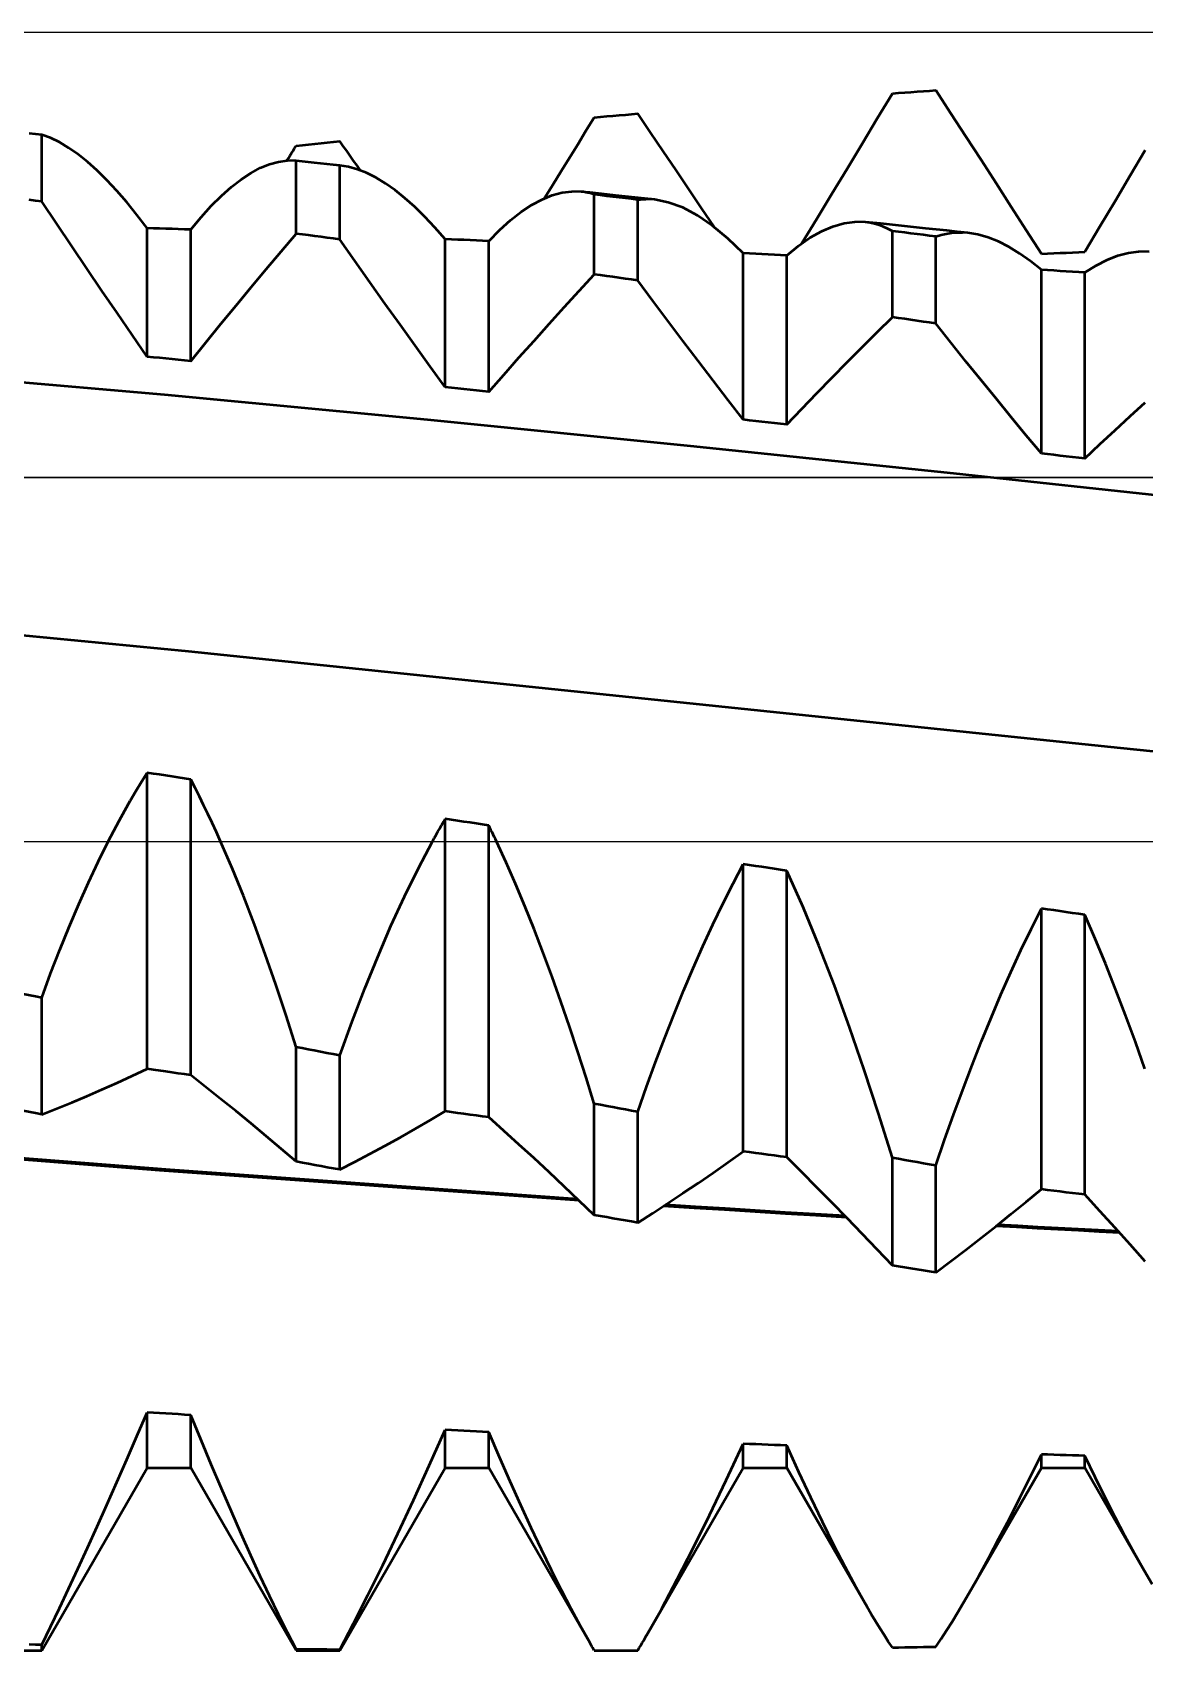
# Model space of a CAD drawing. Header units: millimetres. Extents: x -64 to 56, y -38 to 52.
# Drawn here: x 23.33 to 29.86, y -4.75 to 4.75 of the extents above; entities that cross this region are included whole.
import ezdxf

# ---------------------------------------------------------------- set-up
doc = ezdxf.new("R2010")
doc.units = ezdxf.units.MM
doc.header["$LTSCALE"] = 5.3
doc.linetypes.add('LONGDASH_DASH', pattern=[0.85, 0.4, -0.2, 0.05, -0.2])
for name, color, linetype in [('1', 4, 'CONTINUOUS'), ('4', 2, 'LONGDASH_DASH'), ('CUT', 1, 'CONTINUOUS'), ('NOCUT', 7, 'CONTINUOUS'), ('SK4', 2, 'LONGDASH_DASH')]:
    doc.layers.add(name, color=color, linetype=linetype)

msp = doc.modelspace()

# ---------------------------------------------------------------- linework, layer by layer
at = {"layer": '1', "color": 4, "linetype": 'CONTINUOUS', "lineweight": 50}
for p, q in [((28.2863, 4.2438), (28.375, 4.3918)), ((28.375, 4.3918), (28.4115, 4.3945)), ((28.4115, 4.3945), (28.448, 4.3971)), ((28.448, 4.3971), (28.4845, 4.3998)), ((28.4845, 4.3998), (28.521, 4.4024)), ((28.521, 4.4024), (28.5575, 4.405)), ((28.5575, 4.405), (28.594, 4.4077)), ((28.594, 4.4077), (28.6305, 4.4103)), ((28.7189, 4.2745), (28.6305, 4.4103)), ((26.5763, 4.1716), (26.625, 4.251)), ((26.625, 4.251), (26.6615, 4.2542)), ((26.6615, 4.2542), (26.698, 4.2573)), ((26.698, 4.2573), (26.7345, 4.2605)), ((26.7345, 4.2605), (26.771, 4.2637)), ((26.771, 4.2637), (26.8075, 4.2668)), ((26.8075, 4.2668), (26.844, 4.27)), ((26.844, 4.27), (26.8805, 4.2731)), ((26.9554, 4.1629), (26.8805, 4.2731)), ((28.1976, 4.0961), (28.2863, 4.2438)), ((28.8074, 4.1382), (28.7189, 4.2745)), ((23.344, 4.1528), (23.3075, 4.1563)), ((23.3805, 4.1493), (23.344, 4.1528)), ((23.432, 4.1302), (23.3805, 4.1493)), ((23.3805, 3.7575), (23.3805, 4.1493)), ((23.4847, 4.1046), (23.432, 4.1302)), ((23.5384, 4.0725), (23.4847, 4.1046)), ((24.875, 4.0846), (24.9114, 4.0883)), ((24.9114, 4.0883), (24.9478, 4.092)), ((24.9478, 4.092), (24.9842, 4.0957)), ((24.9842, 4.0957), (25.0207, 4.0994)), ((25.0207, 4.0994), (25.0573, 4.1031)), ((25.0573, 4.1031), (25.0939, 4.1068)), ((25.0939, 4.1068), (25.1305, 4.1105)), ((25.1509, 4.0821), (25.1305, 4.1105)), ((26.479, 4.0132), (26.5277, 4.0923)), ((26.5277, 4.0923), (26.5763, 4.1716)), ((27.0303, 4.0523), (26.9554, 4.1629)), ((28.1089, 3.9488), (28.1976, 4.0961)), ((28.8959, 4.0014), (28.8074, 4.1382)), ((23.5932, 4.0341), (23.5384, 4.0725)), ((23.6488, 3.9895), (23.5932, 4.0341)), ((24.7183, 3.976), (24.7716, 3.9904)), ((24.7716, 3.9904), (24.8239, 3.9972)), ((24.8197, 3.9969), (24.8289, 4.0115)), ((24.875, 3.9963), (24.8239, 3.9972)), ((24.8289, 4.0115), (24.8381, 4.0261)), ((24.8381, 4.0261), (24.8473, 4.0407)), ((24.8473, 4.0407), (24.8566, 4.0554)), ((24.8566, 4.0554), (24.8658, 4.07)), ((24.8658, 4.07), (24.875, 4.0846)), ((24.9095, 3.9925), (24.875, 3.9963)), ((24.875, 3.5681), (24.875, 3.9963)), ((24.9446, 3.9887), (24.9095, 3.9925)), ((25.1713, 4.0536), (25.1509, 4.0821)), ((25.1916, 4.0252), (25.1713, 4.0536)), ((25.212, 3.9966), (25.1916, 4.0252)), ((25.2324, 3.9681), (25.212, 3.9966)), ((26.4303, 3.9342), (26.479, 4.0132)), ((27.1053, 3.9413), (27.0303, 4.0523)), ((28.9844, 3.8641), (28.8959, 4.0014)), ((29.7711, 3.9088), (29.8596, 4.0582)), ((23.7054, 3.9388), (23.6488, 3.9895)), ((23.7628, 3.8824), (23.7054, 3.9388)), ((24.5518, 3.8872), (24.6084, 3.9244)), ((24.6084, 3.9244), (24.6639, 3.954)), ((24.6639, 3.954), (24.7183, 3.976)), ((24.9804, 3.9848), (24.9446, 3.9887)), ((25.017, 3.9808), (24.9804, 3.9848)), ((25.0541, 3.9767), (25.017, 3.9808)), ((25.092, 3.9726), (25.0541, 3.9767)), ((25.1305, 3.9683), (25.092, 3.9726)), ((25.1821, 3.9604), (25.1305, 3.9683)), ((25.1305, 3.5341), (25.1305, 3.9683)), ((25.2347, 3.9459), (25.1821, 3.9604)), ((25.2528, 3.9395), (25.2324, 3.9681)), ((25.2885, 3.9248), (25.2347, 3.9459)), ((25.3432, 3.8973), (25.2885, 3.9248)), ((25.3989, 3.8635), (25.3432, 3.8973)), ((26.3817, 3.8553), (26.4303, 3.9342)), ((27.1802, 3.8299), (27.1053, 3.9413)), ((28.0201, 3.8018), (28.1089, 3.9488)), ((29.6826, 3.7596), (29.7711, 3.9088)), ((23.8209, 3.8202), (23.7628, 3.8824)), ((23.8799, 3.7523), (23.8209, 3.8202)), ((24.4358, 3.7906), (24.4943, 3.8426)), ((24.4943, 3.8426), (24.5518, 3.8872)), ((25.4554, 3.8235), (25.3989, 3.8635)), ((25.5128, 3.7775), (25.4554, 3.8235)), ((26.333, 3.7765), (26.3817, 3.8553)), ((26.3777, 3.7938), (26.436, 3.8093)), ((26.436, 3.8093), (26.4931, 3.8162)), ((26.5489, 3.8146), (26.4931, 3.8162)), ((26.5618, 3.8129), (26.5489, 3.8146)), ((26.5992, 3.8091), (26.5489, 3.8146)), ((26.5746, 3.8108), (26.5618, 3.8129)), ((26.5873, 3.8083), (26.5746, 3.8108)), ((26.5999, 3.8053), (26.5873, 3.8083)), ((26.6495, 3.8037), (26.5992, 3.8091)), ((26.6125, 3.8018), (26.5999, 3.8053)), ((26.625, 3.7978), (26.6125, 3.8018)), ((26.6998, 3.7983), (26.6495, 3.8037)), ((27.2552, 3.718), (27.1802, 3.8299)), ((27.9313, 3.6551), (28.0201, 3.8018)), ((29.0729, 3.7263), (28.9844, 3.8641)), ((23.344, 3.7619), (23.3075, 3.7663)), ((23.3805, 3.7575), (23.344, 3.7619)), ((23.4689, 3.6255), (23.3805, 3.7575)), ((23.9397, 3.6791), (23.8799, 3.7523)), ((24.3164, 3.6654), (24.3765, 3.7316)), ((24.3765, 3.7316), (24.4358, 3.7906)), ((25.571, 3.7256), (25.5128, 3.7775)), ((25.63, 3.6679), (25.571, 3.7256)), ((26.1959, 3.6964), (26.2576, 3.7373)), ((26.2576, 3.7373), (26.3182, 3.7698)), ((26.3182, 3.7698), (26.3777, 3.7938)), ((26.6615, 3.7935), (26.625, 3.7978)), ((26.625, 3.3293), (26.625, 3.7978)), ((26.698, 3.7892), (26.6615, 3.7935)), ((26.7345, 3.7849), (26.698, 3.7892)), ((26.7501, 3.7929), (26.6998, 3.7983)), ((26.771, 3.7805), (26.7345, 3.7849)), ((26.8069, 3.7868), (26.7501, 3.7929)), ((26.8075, 3.7762), (26.771, 3.7805)), ((26.8638, 3.7807), (26.8069, 3.7868)), ((26.844, 3.7719), (26.8075, 3.7762)), ((26.8805, 3.7675), (26.844, 3.7719)), ((26.9207, 3.7746), (26.8638, 3.7807)), ((26.8805, 3.7675), (26.8964, 3.7693)), ((26.8805, 3.2933), (26.8805, 3.7675)), ((26.8964, 3.7693), (26.9124, 3.7704)), ((26.9124, 3.7704), (26.9286, 3.7709)), ((26.9776, 3.7685), (26.9207, 3.7746)), ((26.9448, 3.7707), (26.9286, 3.7709)), ((26.9611, 3.7699), (26.9448, 3.7707)), ((26.9776, 3.7685), (26.9611, 3.7699)), ((27.0596, 3.7522), (26.9776, 3.7685)), ((27.1439, 3.7209), (27.0596, 3.7522)), ((27.2302, 3.6749), (27.1439, 3.7209)), ((27.3302, 3.6058), (27.2552, 3.718)), ((29.1614, 3.588), (29.0729, 3.7263)), ((29.5941, 3.6107), (29.6826, 3.7596)), ((23.5574, 3.494), (23.4689, 3.6255)), ((24, 3.6007), (23.9397, 3.6791)), ((24.2555, 3.5924), (24.3164, 3.6654)), ((25.6897, 3.6046), (25.63, 3.6679)), ((26.0699, 3.5901), (26.1334, 3.6473)), ((26.1334, 3.6473), (26.1959, 3.6964)), ((27.3184, 3.6148), (27.2302, 3.6749)), ((27.4084, 3.5408), (27.3184, 3.6148)), ((27.8425, 3.5089), (27.9313, 3.6551)), ((27.9602, 3.5829), (28.0264, 3.6111)), ((28.0264, 3.6111), (28.0912, 3.6295)), ((28.0912, 3.6295), (28.1547, 3.6379)), ((28.2168, 3.6363), (28.1547, 3.6379)), ((28.2439, 3.6325), (28.2168, 3.6363)), ((28.3051, 3.627), (28.2168, 3.6363)), ((28.2707, 3.6267), (28.2439, 3.6325)), ((28.2972, 3.6189), (28.2707, 3.6267)), ((28.3234, 3.6092), (28.2972, 3.6189)), ((28.3934, 3.6176), (28.3051, 3.627)), ((28.4816, 3.6083), (28.3934, 3.6176)), ((29.5055, 3.4621), (29.5941, 3.6107)), ((24.0365, 3.5995), (24, 3.6007)), ((24, 2.8457), (24, 3.6007)), ((24.073, 3.5984), (24.0365, 3.5995)), ((24.1095, 3.5972), (24.073, 3.5984)), ((24.146, 3.596), (24.1095, 3.5972)), ((24.1825, 3.5948), (24.146, 3.596)), ((24.219, 3.5936), (24.1825, 3.5948)), ((24.2555, 3.5924), (24.219, 3.5936)), ((24.2555, 2.8206), (24.2555, 3.5924)), ((24.7868, 3.4641), (24.875, 3.5681)), ((24.9114, 3.5633), (24.875, 3.5681)), ((24.9478, 3.5585), (24.9114, 3.5633)), ((24.9842, 3.5536), (24.9478, 3.5585)), ((25.0207, 3.5487), (24.9842, 3.5536)), ((25.0573, 3.5439), (25.0207, 3.5487)), ((25.0939, 3.539), (25.0573, 3.5439)), ((25.1305, 3.5341), (25.0939, 3.539)), ((25.2189, 3.4081), (25.1305, 3.5341)), ((25.75, 3.5359), (25.6897, 3.6046)), ((25.7865, 3.5344), (25.75, 3.5359)), ((25.75, 2.6665), (25.75, 3.5359)), ((25.823, 3.5328), (25.7865, 3.5344)), ((25.8595, 3.5313), (25.823, 3.5328)), ((25.896, 3.5297), (25.8595, 3.5313)), ((25.9325, 3.5281), (25.896, 3.5297)), ((25.969, 3.5265), (25.9325, 3.5281)), ((26.0055, 3.5249), (25.969, 3.5265)), ((26.0055, 3.5249), (26.0699, 3.5901)), ((26.0055, 2.6394), (26.0055, 3.5249)), ((27.5, 3.4536), (27.4084, 3.5408)), ((27.8248, 3.4973), (27.893, 3.5449)), ((27.893, 3.5449), (27.9602, 3.5829)), ((28.3493, 3.5975), (28.3234, 3.6092)), ((28.375, 3.5839), (28.3493, 3.5975)), ((28.4115, 3.5793), (28.375, 3.5839)), ((28.375, 3.0782), (28.375, 3.5839)), ((28.448, 3.5747), (28.4115, 3.5793)), ((28.4845, 3.5701), (28.448, 3.5747)), ((28.5699, 3.599), (28.4816, 3.6083)), ((28.521, 3.5655), (28.4845, 3.5701)), ((28.5575, 3.5608), (28.521, 3.5655)), ((28.594, 3.5562), (28.5575, 3.5608)), ((28.6321, 3.5924), (28.5699, 3.599)), ((28.6305, 3.5515), (28.594, 3.5562)), ((28.6305, 3.5515), (28.6609, 3.5609)), ((28.6305, 3.0406), (28.6305, 3.5515)), ((28.6943, 3.5859), (28.6321, 3.5924)), ((28.6609, 3.5609), (28.6917, 3.568)), ((28.6917, 3.568), (28.7229, 3.5726)), ((28.7565, 3.5793), (28.6943, 3.5859)), ((28.7229, 3.5726), (28.7544, 3.575)), ((28.7544, 3.575), (28.7864, 3.5751)), ((28.8187, 3.5728), (28.7565, 3.5793)), ((28.8187, 3.5728), (28.7864, 3.5751)), ((28.8775, 3.563), (28.8187, 3.5728)), ((28.9373, 3.5459), (28.8775, 3.563)), ((28.9981, 3.5216), (28.9373, 3.5459)), ((29.0598, 3.4903), (28.9981, 3.5216)), ((29.25, 3.4493), (29.1614, 3.588)), ((23.6459, 3.3631), (23.5574, 3.494)), ((24.6986, 3.3592), (24.7868, 3.4641)), ((27.5365, 3.4517), (27.5, 3.4536)), ((27.5, 2.4764), (27.5, 3.4536)), ((27.573, 3.4498), (27.5365, 3.4517)), ((27.6095, 3.4479), (27.573, 3.4498)), ((27.646, 3.446), (27.6095, 3.4479)), ((27.6825, 3.4441), (27.646, 3.446)), ((27.719, 3.4422), (27.6825, 3.4441)), ((27.7555, 3.4403), (27.719, 3.4422)), ((27.7555, 3.4403), (27.8248, 3.4973)), ((27.7555, 2.4478), (27.7555, 3.4403)), ((29.1224, 3.4521), (29.0598, 3.4903)), ((29.1859, 3.4071), (29.1224, 3.4521)), ((29.25, 3.4493), (29.2865, 3.4511)), ((29.2865, 3.4511), (29.323, 3.453)), ((29.323, 3.453), (29.3595, 3.4548)), ((29.3595, 3.4548), (29.396, 3.4567)), ((29.396, 3.4567), (29.4325, 3.4585)), ((29.4325, 3.4585), (29.469, 3.4603)), ((29.469, 3.4603), (29.5055, 3.4621)), ((29.6354, 3.4154), (29.699, 3.4401)), ((29.699, 3.4401), (29.7616, 3.4561)), ((29.7616, 3.4561), (29.8231, 3.4632)), ((29.8835, 3.4614), (29.8231, 3.4632)), ((23.7344, 3.2328), (23.6459, 3.3631)), ((24.6102, 3.2533), (24.6986, 3.3592)), ((25.3074, 3.2827), (25.2189, 3.4081)), ((26.5366, 3.2332), (26.625, 3.3293)), ((26.6615, 3.3241), (26.625, 3.3293)), ((29.25, 3.3556), (29.1859, 3.4071)), ((29.2865, 3.3533), (29.25, 3.3555)), ((29.25, 2.2775), (29.25, 3.3555)), ((29.323, 3.3511), (29.2865, 3.3533)), ((29.3595, 3.3489), (29.323, 3.3511)), ((29.396, 3.3467), (29.3595, 3.3489)), ((29.4325, 3.3445), (29.396, 3.3467)), ((29.469, 3.3422), (29.4325, 3.3445)), ((29.5055, 3.34), (29.469, 3.3422)), ((29.5055, 3.34), (29.5709, 3.382)), ((29.5055, 2.2477), (29.5055, 3.34)), ((29.5709, 3.382), (29.6354, 3.4154)), ((23.8229, 3.1032), (23.7344, 3.2328)), ((24.5216, 3.1465), (24.6102, 3.2533)), ((25.3958, 3.1581), (25.3074, 3.2827)), ((26.4481, 3.1364), (26.5366, 3.2332)), ((26.698, 3.319), (26.6615, 3.3241)), ((26.7345, 3.3139), (26.698, 3.319)), ((26.771, 3.3088), (26.7345, 3.3139)), ((26.8075, 3.3036), (26.771, 3.3088)), ((26.844, 3.2985), (26.8075, 3.3036)), ((26.8805, 3.2933), (26.844, 3.2985)), ((26.9689, 3.1744), (26.8805, 3.2933)), ((24.4329, 3.0386), (24.5216, 3.1465)), ((25.4843, 3.0341), (25.3958, 3.1581)), ((26.3596, 3.0386), (26.4481, 3.1364)), ((27.0574, 3.0562), (26.9689, 3.1744)), ((23.9114, 2.9741), (23.8229, 3.1032)), ((27.1458, 2.9387), (27.0574, 3.0562)), ((28.2866, 2.9908), (28.375, 3.0782)), ((28.4115, 3.0728), (28.375, 3.0782)), ((28.448, 3.0675), (28.4115, 3.0728)), ((28.4845, 3.0621), (28.448, 3.0675)), ((28.521, 3.0567), (28.4845, 3.0621)), ((28.5575, 3.0514), (28.521, 3.0567)), ((28.594, 3.046), (28.5575, 3.0514)), ((28.6305, 3.0406), (28.594, 3.046)), ((28.7189, 2.9292), (28.6305, 3.0406)), ((24, 2.8457), (23.9114, 2.9741)), ((24.3442, 2.93), (24.4329, 3.0386)), ((25.5729, 2.9109), (25.4843, 3.0341)), ((26.2711, 2.9401), (26.3596, 3.0386)), ((28.1981, 2.9025), (28.2866, 2.9908)), ((24.2555, 2.8206), (24.3442, 2.93)), ((25.6614, 2.7884), (25.5729, 2.9109)), ((26.1826, 2.8407), (26.2711, 2.9401)), ((27.2344, 2.822), (27.1458, 2.9387)), ((28.1096, 2.8133), (28.1981, 2.9025)), ((28.8074, 2.8186), (28.7189, 2.9292)), ((24.1021, 2.6222), (22.5581, 2.756)), ((24.0365, 2.8421), (24, 2.8457)), ((24.073, 2.8386), (24.0365, 2.8421)), ((24.1095, 2.835), (24.073, 2.8386)), ((24.146, 2.8314), (24.1095, 2.835)), ((24.1825, 2.8278), (24.146, 2.8314)), ((24.219, 2.8242), (24.1825, 2.8278)), ((24.2555, 2.8206), (24.219, 2.8242)), ((25.75, 2.6665), (25.6614, 2.7884)), ((26.0941, 2.7404), (26.1826, 2.8407)), ((27.3229, 2.706), (27.2344, 2.822)), ((28.0211, 2.7232), (28.1096, 2.8133)), ((28.8959, 2.7088), (28.8074, 2.8186)), ((25.7865, 2.6627), (25.75, 2.6665)), ((25.823, 2.6588), (25.7865, 2.6627)), ((26.0055, 2.6394), (26.0941, 2.7404)), ((27.4114, 2.5908), (27.3229, 2.706)), ((27.9326, 2.6323), (28.0211, 2.7232)), ((28.9844, 2.5998), (28.8959, 2.7088)), ((25.6461, 2.4758), (24.1021, 2.6222)), ((25.8595, 2.6549), (25.823, 2.6588)), ((25.896, 2.651), (25.8595, 2.6549)), ((25.9325, 2.6471), (25.896, 2.651)), ((25.969, 2.6433), (25.9325, 2.6471)), ((26.0055, 2.6394), (25.969, 2.6433)), ((27.5, 2.4764), (27.4114, 2.5908)), ((27.8441, 2.5405), (27.9326, 2.6323)), ((29.0729, 2.4915), (28.9844, 2.5998)), ((29.7711, 2.4969), (29.8596, 2.5781)), ((27.1901, 2.3215), (25.6461, 2.4758)), ((27.5365, 2.4723), (27.5, 2.4764)), ((27.573, 2.4682), (27.5365, 2.4723)), ((27.7555, 2.4478), (27.8441, 2.5405)), ((29.1614, 2.3841), (29.0729, 2.4915)), ((29.6826, 2.4147), (29.7711, 2.4969)), ((27.6095, 2.4642), (27.573, 2.4682)), ((27.646, 2.4601), (27.6095, 2.4642)), ((27.6825, 2.456), (27.646, 2.4601)), ((27.719, 2.4519), (27.6825, 2.456)), ((27.7555, 2.4478), (27.719, 2.4519)), ((29.25, 2.2775), (29.1614, 2.3841)), ((29.5941, 2.3317), (29.6826, 2.4147)), ((28.7341, 2.1607), (27.1901, 2.3215)), ((29.5055, 2.2477), (29.5941, 2.3317)), ((29.2865, 2.2732), (29.25, 2.2775)), ((29.323, 2.269), (29.2865, 2.2732)), ((29.3595, 2.2647), (29.323, 2.269)), ((29.396, 2.2605), (29.3595, 2.2647)), ((29.4325, 2.2563), (29.396, 2.2605)), ((29.469, 2.252), (29.4325, 2.2563)), ((29.5055, 2.2477), (29.469, 2.252)), ((30.2781, 1.9941), (28.7341, 2.1607)), ((24.2428, 1.115), (21.5074, 1.3803)), ((26.9782, 0.8326), (24.2428, 1.115)), ((29.7136, 0.5486), (26.9782, 0.8326)), ((32.4489, 0.2653), (29.7136, 0.5486)), ((23.9668, 0.3504), (24, 0.4038)), ((24.0365, 0.3982), (24, 0.4038)), ((24, -1.3352), (24, 0.4038)), ((24.073, 0.3926), (24.0365, 0.3982)), ((24.1095, 0.387), (24.073, 0.3926)), ((24.146, 0.3814), (24.1095, 0.387)), ((24.1825, 0.3757), (24.146, 0.3814)), ((23.9009, 0.2392), (23.9337, 0.2955)), ((23.9337, 0.2955), (23.9668, 0.3504)), ((24.219, 0.3701), (24.1825, 0.3757)), ((24.2555, 0.3645), (24.219, 0.3701)), ((24.281, 0.3153), (24.2555, 0.3645)), ((24.2555, -1.3719), (24.2555, 0.3645)), ((24.3063, 0.2651), (24.281, 0.3153)), ((23.8682, 0.1814), (23.9009, 0.2392)), ((24.3315, 0.2139), (24.3063, 0.2651)), ((24.3566, 0.1618), (24.3315, 0.2139)), ((23.8036, 0.0618), (23.8358, 0.1223)), ((23.8358, 0.1223), (23.8682, 0.1814)), ((24.3815, 0.1088), (24.3566, 0.1618)), ((24.4063, 0.0548), (24.3815, 0.1088)), ((25.7177, 0.077), (25.7285, 0.0959)), ((25.7285, 0.0959), (25.7392, 0.1147)), ((25.7392, 0.1147), (25.75, 0.1333)), ((25.7865, 0.1277), (25.75, 0.1333)), ((25.75, -1.5839), (25.75, 0.1333)), ((25.823, 0.1221), (25.7865, 0.1277)), ((25.8595, 0.1164), (25.823, 0.1221)), ((25.896, 0.1108), (25.8595, 0.1164)), ((25.9325, 0.1052), (25.896, 0.1108)), ((25.969, 0.0996), (25.9325, 0.1052)), ((26.0055, 0.094), (25.969, 0.0996)), ((23.7129, -0.1185), (23.7717, 0)), ((23.7717, 0), (23.8036, 0.0618)), ((24.4309, 0), (24.4063, 0.0548)), ((24.4985, -0.1565), (24.4309, 0)), ((25.5921, -0.1572), (25.6749, 0)), ((25.6749, 0), (25.6856, 0.0195)), ((25.6856, 0.0195), (25.6963, 0.0388)), ((25.6963, 0.0388), (25.707, 0.058)), ((25.707, 0.058), (25.7177, 0.077)), ((26.012, 0.0808), (26.0055, 0.094)), ((26.0055, -1.6192), (26.0055, 0.094)), ((26.0184, 0.0674), (26.012, 0.0808)), ((26.0249, 0.0541), (26.0184, 0.0674)), ((26.0313, 0.0406), (26.0249, 0.0541)), ((26.0378, 0.0272), (26.0313, 0.0406)), ((26.0442, 0.0136), (26.0378, 0.0272)), ((26.0506, 0), (26.0442, 0.0136)), ((26.1069, -0.1225), (26.0506, 0)), ((23.655, -0.2415), (23.7129, -0.1185)), ((24.5648, -0.3192), (24.4985, -0.1565)), ((25.5109, -0.3225), (25.5921, -0.1572)), ((26.1624, -0.2493), (26.1069, -0.1225)), ((27.4397, -0.247), (27.5, -0.133)), ((27.5365, -0.1385), (27.5, -0.133)), ((27.5, -1.8198), (27.5, -0.133)), ((27.573, -0.144), (27.5365, -0.1385)), ((27.6095, -0.1495), (27.573, -0.144)), ((27.646, -0.155), (27.6095, -0.1495)), ((27.6825, -0.1605), (27.646, -0.155)), ((27.719, -0.1659), (27.6825, -0.1605)), ((27.7555, -0.1714), (27.719, -0.1659)), ((27.8508, -0.3854), (27.7555, -0.1714)), ((27.7555, -1.8531), (27.7555, -0.1714)), ((23.598, -0.3688), (23.655, -0.2415)), ((26.2173, -0.3801), (26.1624, -0.2493)), ((27.38, -0.3653), (27.4397, -0.247)), ((23.542, -0.5004), (23.598, -0.3688)), ((24.6297, -0.4874), (24.5648, -0.3192)), ((25.4312, -0.4956), (25.5109, -0.3225)), ((27.321, -0.4875), (27.38, -0.3653)), ((26.2714, -0.5148), (26.2173, -0.3801)), ((27.9441, -0.6105), (27.8508, -0.3854)), ((29.1897, -0.5139), (29.25, -0.393)), ((29.2865, -0.3984), (29.25, -0.393)), ((29.25, -2.0417), (29.25, -0.393)), ((29.323, -0.4037), (29.2865, -0.3984)), ((29.3595, -0.4091), (29.323, -0.4037)), ((29.396, -0.4144), (29.3595, -0.4091)), ((29.4325, -0.4198), (29.396, -0.4144)), ((29.469, -0.4251), (29.4325, -0.4198)), ((29.5055, -0.4304), (29.469, -0.4251)), ((29.5664, -0.5717), (29.5055, -0.4304)), ((29.5055, -2.073), (29.5055, -0.4304)), ((23.487, -0.6356), (23.542, -0.5004)), ((24.6932, -0.6607), (24.6297, -0.4874)), ((25.3532, -0.6761), (25.4312, -0.4956)), ((26.3247, -0.653), (26.2714, -0.5148)), ((27.2628, -0.6135), (27.321, -0.4875)), ((29.13, -0.6388), (29.1897, -0.5139)), ((23.4332, -0.7745), (23.487, -0.6356)), ((24.7552, -0.8386), (24.6932, -0.6607)), ((26.3771, -0.7943), (26.3247, -0.653)), ((27.2054, -0.7431), (27.2628, -0.6135)), ((28.0354, -0.8457), (27.9441, -0.6105)), ((29.071, -0.7672), (29.13, -0.6388)), ((29.6265, -0.717), (29.5664, -0.5717)), ((25.2769, -0.8637), (25.3532, -0.6761)), ((27.1489, -0.8762), (27.2054, -0.7431)), ((29.6857, -0.8663), (29.6265, -0.717)), ((23.3805, -0.9168), (23.4332, -0.7745)), ((24.8158, -1.0208), (24.7552, -0.8386)), ((26.4285, -0.9385), (26.3771, -0.7943)), ((28.1243, -1.0892), (28.0354, -0.8457)), ((29.0128, -0.8991), (29.071, -0.7672)), ((23.344, -0.9097), (23.271, -0.8955)), ((23.3805, -0.9168), (23.344, -0.9097)), ((23.3805, -1.6024), (23.3805, -0.9168)), ((25.2027, -1.0573), (25.2769, -0.8637)), ((26.4791, -1.0853), (26.4285, -0.9385)), ((27.0932, -1.0127), (27.1489, -0.8762)), ((28.9554, -1.0342), (29.0128, -0.8991)), ((29.7442, -1.0193), (29.6857, -0.8663)), ((24.875, -1.207), (24.8158, -1.0208)), ((27.0384, -1.1523), (27.0932, -1.0127)), ((28.8989, -1.1724), (28.9554, -1.0342)), ((29.8018, -1.1756), (29.7442, -1.0193)), ((25.1305, -1.2565), (25.2027, -1.0573)), ((26.5287, -1.2346), (26.4791, -1.0853)), ((28.2105, -1.3396), (28.1243, -1.0892)), ((24.9095, -1.2137), (24.875, -1.207)), ((24.875, -1.8794), (24.875, -1.207)), ((24.9446, -1.2205), (24.9095, -1.2137)), ((24.9804, -1.2274), (24.9446, -1.2205)), ((25.017, -1.2345), (24.9804, -1.2274)), ((25.0541, -1.2417), (25.017, -1.2345)), ((26.5773, -1.3861), (26.5287, -1.2346)), ((26.9847, -1.2947), (27.0384, -1.1523)), ((28.8432, -1.3136), (28.8989, -1.1724)), ((29.8583, -1.3345), (29.8018, -1.1756)), ((25.092, -1.249), (25.0541, -1.2417)), ((25.1305, -1.2565), (25.092, -1.249)), ((25.1305, -1.9263), (25.1305, -1.2565)), ((26.9321, -1.4397), (26.9847, -1.2947)), ((28.7884, -1.4575), (28.8432, -1.3136)), ((23.7344, -1.4562), (23.8229, -1.417)), ((23.8229, -1.417), (23.9114, -1.3766)), ((23.9114, -1.3766), (24, -1.3352)), ((24.0365, -1.3405), (24, -1.3352)), ((24.1095, -1.351), (24.0365, -1.3405)), ((24.146, -1.3562), (24.1095, -1.351)), ((24.1825, -1.3614), (24.146, -1.3562)), ((24.219, -1.3667), (24.1825, -1.3614)), ((24.2555, -1.3719), (24.219, -1.3667)), ((24.3442, -1.4414), (24.2555, -1.3719)), ((26.625, -1.5397), (26.5773, -1.3861)), ((28.2941, -1.596), (28.2105, -1.3396)), ((23.5574, -1.5315), (23.6459, -1.4944)), ((23.6459, -1.4944), (23.7344, -1.4562)), ((24.4329, -1.512), (24.3442, -1.4414)), ((24.5216, -1.5836), (24.4329, -1.512)), ((26.8805, -1.587), (26.9321, -1.4397)), ((28.7347, -1.6038), (28.7884, -1.4575)), ((23.344, -1.5956), (23.271, -1.582)), ((23.3805, -1.6024), (23.344, -1.5956)), ((23.3805, -1.6024), (23.4689, -1.5675)), ((23.4689, -1.5675), (23.5574, -1.5315)), ((24.6102, -1.6562), (24.5216, -1.5836)), ((25.6614, -1.636), (25.75, -1.5839)), ((25.7865, -1.5889), (25.75, -1.5839)), ((25.823, -1.594), (25.7865, -1.5889)), ((25.8595, -1.599), (25.823, -1.594)), ((25.896, -1.6041), (25.8595, -1.599)), ((25.9325, -1.6091), (25.896, -1.6041)), ((25.969, -1.6142), (25.9325, -1.6091)), ((26.0055, -1.6192), (25.969, -1.6142)), ((26.6615, -1.5465), (26.625, -1.5397)), ((26.625, -2.1934), (26.625, -1.5397)), ((26.698, -1.5532), (26.6615, -1.5465)), ((26.7345, -1.56), (26.698, -1.5532)), ((26.771, -1.5668), (26.7345, -1.56)), ((26.8075, -1.5735), (26.771, -1.5668)), ((26.844, -1.5803), (26.8075, -1.5735)), ((26.8805, -1.587), (26.844, -1.5803)), ((26.8805, -2.2377), (26.8805, -1.587)), ((28.375, -1.8573), (28.2941, -1.596)), ((28.6821, -1.7521), (28.7347, -1.6038)), ((24.6986, -1.7296), (24.6102, -1.6562)), ((25.4843, -1.7372), (25.5729, -1.6872)), ((25.5729, -1.6872), (25.6614, -1.636)), ((26.0941, -1.6984), (26.0055, -1.6192)), ((26.1826, -1.7785), (26.0941, -1.6984)), ((24.0713, -1.9309), (21.607, -1.7359)), ((24.1354, -1.9277), (21.6557, -1.7321)), ((24.7868, -1.804), (24.6986, -1.7296)), ((24.875, -1.8794), (24.7868, -1.804)), ((25.3074, -1.834), (25.3958, -1.7861)), ((25.3958, -1.7861), (25.4843, -1.7372)), ((26.2711, -1.8596), (26.1826, -1.7785)), ((28.6305, -1.9024), (28.6821, -1.7521)), ((24.9114, -1.8861), (24.875, -1.8794)), ((24.9478, -1.8928), (24.9114, -1.8861)), ((24.9842, -1.8995), (24.9478, -1.8928)), ((25.0207, -1.9062), (24.9842, -1.8995)), ((25.1305, -1.9263), (25.2189, -1.8807)), ((25.2189, -1.8807), (25.3074, -1.834)), ((26.3596, -1.9416), (26.2711, -1.8596)), ((27.3229, -1.9444), (27.4114, -1.8826)), ((27.4114, -1.8826), (27.5, -1.8198)), ((27.5365, -1.8246), (27.5, -1.8198)), ((27.573, -1.8294), (27.5365, -1.8246)), ((27.6095, -1.8341), (27.573, -1.8294)), ((27.646, -1.8389), (27.6095, -1.8341)), ((27.6825, -1.8436), (27.646, -1.8389)), ((27.719, -1.8483), (27.6825, -1.8436)), ((27.7555, -1.8531), (27.719, -1.8483)), ((27.8441, -1.9413), (27.7555, -1.8531)), ((28.4115, -1.8637), (28.375, -1.8573)), ((28.375, -2.4894), (28.375, -1.8573)), ((28.448, -1.8702), (28.4115, -1.8637)), ((28.4845, -1.8766), (28.448, -1.8702)), ((28.521, -1.8831), (28.4845, -1.8766)), ((28.5575, -1.8895), (28.521, -1.8831)), ((28.594, -1.896), (28.5575, -1.8895)), ((28.6305, -1.9024), (28.594, -1.896)), ((26.5356, -2.1076), (24.0713, -1.9309)), ((26.5269, -2.0993), (24.1354, -1.9277)), ((25.0573, -1.9129), (25.0207, -1.9062)), ((25.0939, -1.9196), (25.0573, -1.9129)), ((25.1305, -1.9263), (25.0939, -1.9196)), ((26.4481, -2.0246), (26.3596, -1.9416)), ((27.2344, -2.0051), (27.3229, -1.9444)), ((27.9326, -2.0304), (27.8441, -1.9413)), ((28.6305, -2.5311), (28.6305, -1.9024)), ((26.5366, -2.1085), (26.4481, -2.0246)), ((27.0574, -2.1235), (27.1458, -2.0648)), ((27.1458, -2.0648), (27.2344, -2.0051)), ((28.0211, -2.1204), (27.9326, -2.0304)), ((29.1614, -2.1146), (29.25, -2.0417)), ((29.2865, -2.0462), (29.25, -2.0417)), ((29.323, -2.0507), (29.2865, -2.0462)), ((29.3595, -2.0551), (29.323, -2.0507)), ((29.396, -2.0596), (29.3595, -2.0551)), ((29.4325, -2.0641), (29.396, -2.0596)), ((29.469, -2.0685), (29.4325, -2.0641)), ((29.5055, -2.073), (29.469, -2.0685)), ((29.5941, -2.1697), (29.5055, -2.073)), ((26.625, -2.1934), (26.5366, -2.1085)), ((26.8805, -2.2377), (26.9689, -2.1811)), ((26.9689, -2.1811), (27.0574, -2.1235)), ((27.2109, -2.1516), (27.0321, -2.1401)), ((27.2185, -2.1443), (27.0429, -2.1331)), ((27.3898, -2.1629), (27.2109, -2.1516)), ((27.3942, -2.1554), (27.2185, -2.1443)), ((27.5686, -2.1741), (27.3898, -2.1629)), ((27.5699, -2.1663), (27.3942, -2.1554)), ((27.7475, -2.1851), (27.5686, -2.1741)), ((27.7456, -2.1771), (27.5699, -2.1663)), ((27.9213, -2.1878), (27.7456, -2.1771)), ((28.1096, -2.2114), (28.0211, -2.1204)), ((29.0729, -2.1864), (29.1614, -2.1146)), ((29.6826, -2.2672), (29.5941, -2.1697)), ((26.6615, -2.1997), (26.625, -2.1934)), ((26.698, -2.2061), (26.6615, -2.1997)), ((26.7345, -2.2124), (26.698, -2.2061)), ((26.771, -2.2188), (26.7345, -2.2124)), ((26.8075, -2.2251), (26.771, -2.2188)), ((26.844, -2.2314), (26.8075, -2.2251)), ((26.8805, -2.2377), (26.844, -2.2314)), ((27.9264, -2.196), (27.7475, -2.1851)), ((28.097, -2.1984), (27.9213, -2.1878)), ((28.1052, -2.2068), (27.9264, -2.196)), ((28.1981, -2.3031), (28.1096, -2.2114)), ((28.8959, -2.3272), (28.9844, -2.2573)), ((29.1048, -2.2645), (28.9838, -2.2578)), ((28.9844, -2.2573), (29.0729, -2.1864)), ((29.1115, -2.2566), (28.9935, -2.2501)), ((29.2258, -2.2712), (29.1048, -2.2645)), ((29.2296, -2.2631), (29.1115, -2.2566)), ((29.3469, -2.2779), (29.2258, -2.2712)), ((29.3477, -2.2696), (29.2296, -2.2631)), ((29.4679, -2.2845), (29.3469, -2.2779)), ((29.4657, -2.2759), (29.3477, -2.2696)), ((29.5838, -2.2822), (29.4657, -2.2759)), ((29.7711, -2.3656), (29.6826, -2.2672)), ((28.2866, -2.3958), (28.1981, -2.3031)), ((28.8074, -2.3962), (28.8959, -2.3272)), ((29.5889, -2.291), (29.4679, -2.2845)), ((29.7018, -2.2885), (29.5838, -2.2822)), ((29.7099, -2.2975), (29.5889, -2.291)), ((29.8596, -2.4649), (29.7711, -2.3656)), ((28.375, -2.4894), (28.2866, -2.3958)), ((28.6305, -2.5311), (28.7189, -2.4641)), ((28.7189, -2.4641), (28.8074, -2.3962)), ((28.4115, -2.4953), (28.375, -2.4894)), ((28.448, -2.5013), (28.4115, -2.4953)), ((28.4845, -2.5073), (28.448, -2.5013)), ((28.521, -2.5132), (28.4845, -2.5073)), ((28.5575, -2.5192), (28.521, -2.5132)), ((28.594, -2.5251), (28.5575, -2.5192)), ((28.6305, -2.5311), (28.594, -2.5251)), ((23.9397, -3.4903), (24, -3.3511)), ((24.0365, -3.3534), (24, -3.3511)), ((24, -3.677), (24, -3.3511)), ((24.073, -3.3557), (24.0365, -3.3534)), ((24.1095, -3.358), (24.073, -3.3557)), ((24.146, -3.3603), (24.1095, -3.358)), ((24.1825, -3.3626), (24.146, -3.3603)), ((24.219, -3.3649), (24.1825, -3.3626)), ((24.2555, -3.3672), (24.219, -3.3649)), ((24.3164, -3.5142), (24.2555, -3.3672)), ((24.2555, -3.677), (24.2555, -3.3672)), ((23.8799, -3.6273), (23.9397, -3.4903)), ((24.3765, -3.6577), (24.3164, -3.5142)), ((25.6555, -3.6637), (25.75, -3.4536)), ((25.7865, -3.4555), (25.75, -3.4535)), ((25.75, -3.677), (25.75, -3.4535)), ((25.823, -3.4574), (25.7865, -3.4555)), ((25.8595, -3.4593), (25.823, -3.4574)), ((25.896, -3.4612), (25.8595, -3.4593)), ((25.9325, -3.4631), (25.896, -3.4612)), ((25.969, -3.465), (25.9325, -3.4631)), ((26.0055, -3.4668), (25.969, -3.465)), ((26.0692, -3.6141), (26.0055, -3.4668)), ((26.0055, -3.677), (26.0055, -3.4668)), ((27.3999, -3.7494), (27.5, -3.5359)), ((27.5365, -3.5374), (27.5, -3.5359)), ((27.5, -3.677), (27.5, -3.5359)), ((27.573, -3.5388), (27.5365, -3.5374)), ((27.6095, -3.5403), (27.573, -3.5388)), ((27.646, -3.5418), (27.6095, -3.5403)), ((27.6825, -3.5433), (27.646, -3.5418)), ((27.719, -3.5447), (27.6825, -3.5433)), ((27.7555, -3.5462), (27.719, -3.5447)), ((27.8262, -3.7016), (27.7555, -3.5462)), ((27.7555, -3.677), (27.7555, -3.5462)), ((29.1866, -3.728), (29.25, -3.5985)), ((29.2865, -3.5995), (29.25, -3.5984)), ((29.25, -3.677), (29.25, -3.5984)), ((29.323, -3.6006), (29.2865, -3.5995)), ((29.3595, -3.6017), (29.323, -3.6006)), ((29.396, -3.6028), (29.3595, -3.6017)), ((29.4325, -3.6039), (29.396, -3.6028)), ((29.469, -3.6049), (29.4325, -3.6039)), ((29.5055, -3.606), (29.469, -3.6049)), ((29.5655, -3.7307), (29.5055, -3.606)), ((29.5055, -3.677), (29.5055, -3.606)), ((23.3805, -4.75), (24, -3.677)), ((23.8209, -3.7617), (23.8799, -3.6273)), ((24, -3.677), (24.2555, -3.677)), ((24.875, -4.75), (24.2555, -3.677)), ((24.4358, -3.7974), (24.3765, -3.6577)), ((25.1305, -4.75), (25.75, -3.677)), ((25.5626, -3.8669), (25.6555, -3.6637)), ((25.75, -3.677), (26.0055, -3.677)), ((26.5985, -4.7041), (26.0055, -3.677)), ((26.132, -3.7569), (26.0692, -3.6141)), ((26.9318, -4.6611), (27.5, -3.677)), ((27.5, -3.677), (27.7555, -3.677)), ((28.2268, -4.4934), (27.7555, -3.677)), ((27.8959, -3.8509), (27.8262, -3.7016)), ((28.8237, -4.4155), (29.25, -3.677)), ((29.25, -3.677), (29.5055, -3.677)), ((29.8543, -4.2811), (29.5055, -3.677)), ((23.7628, -3.8933), (23.8209, -3.7617)), ((24.4943, -3.9331), (24.4358, -3.7974)), ((26.194, -3.8951), (26.132, -3.7569)), ((27.3017, -3.9539), (27.3999, -3.7494)), ((29.1239, -3.8538), (29.1866, -3.728)), ((29.6246, -3.8508), (29.5655, -3.7307)), ((23.7054, -4.0218), (23.7628, -3.8933)), ((25.4717, -4.062), (25.5626, -3.8669)), ((27.9645, -3.9938), (27.8959, -3.8509)), ((29.0621, -3.9755), (29.1239, -3.8538)), ((29.683, -3.9659), (29.6246, -3.8508)), ((24.5518, -4.0645), (24.4943, -3.9331)), ((26.255, -4.0284), (26.194, -3.8951)), ((27.2057, -4.1482), (27.3017, -3.9539)), ((29.0011, -4.0926), (29.0621, -3.9755)), ((29.7406, -4.0758), (29.683, -3.9659)), ((23.6488, -4.1471), (23.7054, -4.0218)), ((24.6084, -4.1909), (24.5518, -4.0645)), ((25.3829, -4.2483), (25.4717, -4.062)), ((26.3151, -4.1563), (26.255, -4.0284)), ((28.0319, -4.1299), (27.9645, -3.9938)), ((29.7974, -4.1804), (29.7406, -4.0758)), ((23.5932, -4.2689), (23.6488, -4.1471)), ((26.374, -4.2782), (26.3151, -4.1563)), ((27.112, -4.3314), (27.2057, -4.1482)), ((28.098, -4.2585), (28.0319, -4.1299)), ((28.941, -4.2052), (29.0011, -4.0926)), ((23.5384, -4.3871), (23.5932, -4.2689)), ((24.6639, -4.3122), (24.6084, -4.1909)), ((25.2962, -4.425), (25.3829, -4.2483)), ((28.1626, -4.3791), (28.098, -4.2585)), ((28.8819, -4.3128), (28.941, -4.2052)), ((29.8532, -4.2791), (29.7974, -4.1804)), ((24.7183, -4.4282), (24.6639, -4.3122)), ((26.4317, -4.3941), (26.374, -4.2782)), ((27.0208, -4.5024), (27.112, -4.3314)), ((28.8237, -4.4154), (28.8819, -4.3128)), ((29.9004, -4.3594), (29.8532, -4.2791)), ((23.4847, -4.5011), (23.5384, -4.3871)), ((24.7716, -4.5386), (24.7183, -4.4282)), ((25.212, -4.5908), (25.2962, -4.425)), ((26.4883, -4.5037), (26.4317, -4.3941)), ((28.2259, -4.4917), (28.1626, -4.3791)), ((28.7905, -4.4722), (28.8237, -4.4154)), ((23.432, -4.6108), (23.4847, -4.5011)), ((24.8239, -4.6434), (24.7716, -4.5386)), ((26.5437, -4.6067), (26.4883, -4.5037)), ((26.9325, -4.6599), (27.0208, -4.5024)), ((28.2513, -4.5353), (28.2259, -4.4917)), ((28.2766, -4.5775), (28.2513, -4.5353)), ((28.7253, -4.5802), (28.7577, -4.5272)), ((28.7577, -4.5272), (28.7905, -4.4722)), ((23.3805, -4.7159), (23.432, -4.6108)), ((24.875, -4.7422), (24.8239, -4.6434)), ((25.1305, -4.7449), (25.212, -4.5908)), ((26.5979, -4.7031), (26.5437, -4.6067)), ((28.3015, -4.6183), (28.2766, -4.5775)), ((28.3263, -4.6576), (28.3015, -4.6183)), ((28.6617, -4.6803), (28.6933, -4.6313)), ((28.6933, -4.6313), (28.7253, -4.5802)), ((23.125, -4.75), (23.3805, -4.75)), ((23.344, -4.715), (23.3075, -4.7141)), ((23.3805, -4.7159), (23.344, -4.715)), ((23.3805, -4.75), (23.3805, -4.7159)), ((24.9095, -4.7426), (24.875, -4.7422)), ((24.875, -4.75), (24.875, -4.7422)), ((24.875, -4.75), (25.1305, -4.75)), ((24.9446, -4.743), (24.9095, -4.7426)), ((24.9804, -4.7434), (24.9446, -4.743)), ((25.017, -4.7438), (24.9804, -4.7434)), ((25.0541, -4.7441), (25.017, -4.7438)), ((25.092, -4.7445), (25.0541, -4.7441)), ((25.1305, -4.7449), (25.092, -4.7445)), ((25.1305, -4.75), (25.1305, -4.7449)), ((26.6025, -4.7109), (26.5979, -4.7031)), ((26.607, -4.7187), (26.6025, -4.7109)), ((26.6115, -4.7265), (26.607, -4.7187)), ((26.616, -4.7342), (26.6115, -4.7265)), ((26.6205, -4.7418), (26.616, -4.7342)), ((26.625, -4.7494), (26.6205, -4.7418)), ((26.625, -4.7494), (26.6615, -4.7493)), ((26.6615, -4.7493), (26.698, -4.7491)), ((26.698, -4.7491), (26.7345, -4.749)), ((26.7345, -4.749), (26.771, -4.7489)), ((26.771, -4.7489), (26.8075, -4.7487)), ((26.8075, -4.7487), (26.844, -4.7485)), ((26.844, -4.7485), (26.8805, -4.7483)), ((26.8805, -4.7483), (26.8891, -4.734)), ((26.8891, -4.734), (26.8977, -4.7195)), ((26.8977, -4.7195), (26.9064, -4.7048)), ((26.9064, -4.7048), (26.9151, -4.69)), ((26.9151, -4.69), (26.9238, -4.675)), ((26.9238, -4.675), (26.9325, -4.6599)), ((28.3508, -4.6955), (28.3263, -4.6576)), ((28.375, -4.7318), (28.3508, -4.6955)), ((28.375, -4.7318), (28.4115, -4.7312)), ((28.4115, -4.7312), (28.448, -4.7306)), ((28.448, -4.7306), (28.4845, -4.7299)), ((28.4845, -4.7299), (28.521, -4.7293)), ((28.521, -4.7293), (28.5575, -4.7286)), ((28.5575, -4.7286), (28.594, -4.7279)), ((28.594, -4.7279), (28.6305, -4.7273)), ((28.6305, -4.7273), (28.6617, -4.6803))]:
    msp.add_line(p, q, dxfattribs=at)
at = {"layer": '4', "color": 2, "linetype": 'LONGDASH_DASH', "lineweight": 25}
msp.add_line((0, 0), (38, 0), dxfattribs=at)
at = {"layer": 'CUT', "color": 1, "linetype": 'CONTINUOUS', "lineweight": 25}
for p, q in [((37.3805, 4.75), (11.75, 4.75)), ((11.75, 2.1375), (37.99, 2.1375))]:
    msp.add_line(p, q, dxfattribs=at)
at = {"layer": 'NOCUT', "color": 7, "linetype": 'CONTINUOUS', "lineweight": 25}
for p, q in [((37.99, 2.1375), (11.75, 2.1375)), ((9.6, 0), (38, 0))]:
    msp.add_line(p, q, dxfattribs=at)
at = {"layer": 'SK4', "color": 2, "linetype": 'LONGDASH_DASH', "lineweight": 25}
msp.add_line((-53, 0), (44, 0), dxfattribs=at)

doc.saveas('drawing.dxf')
